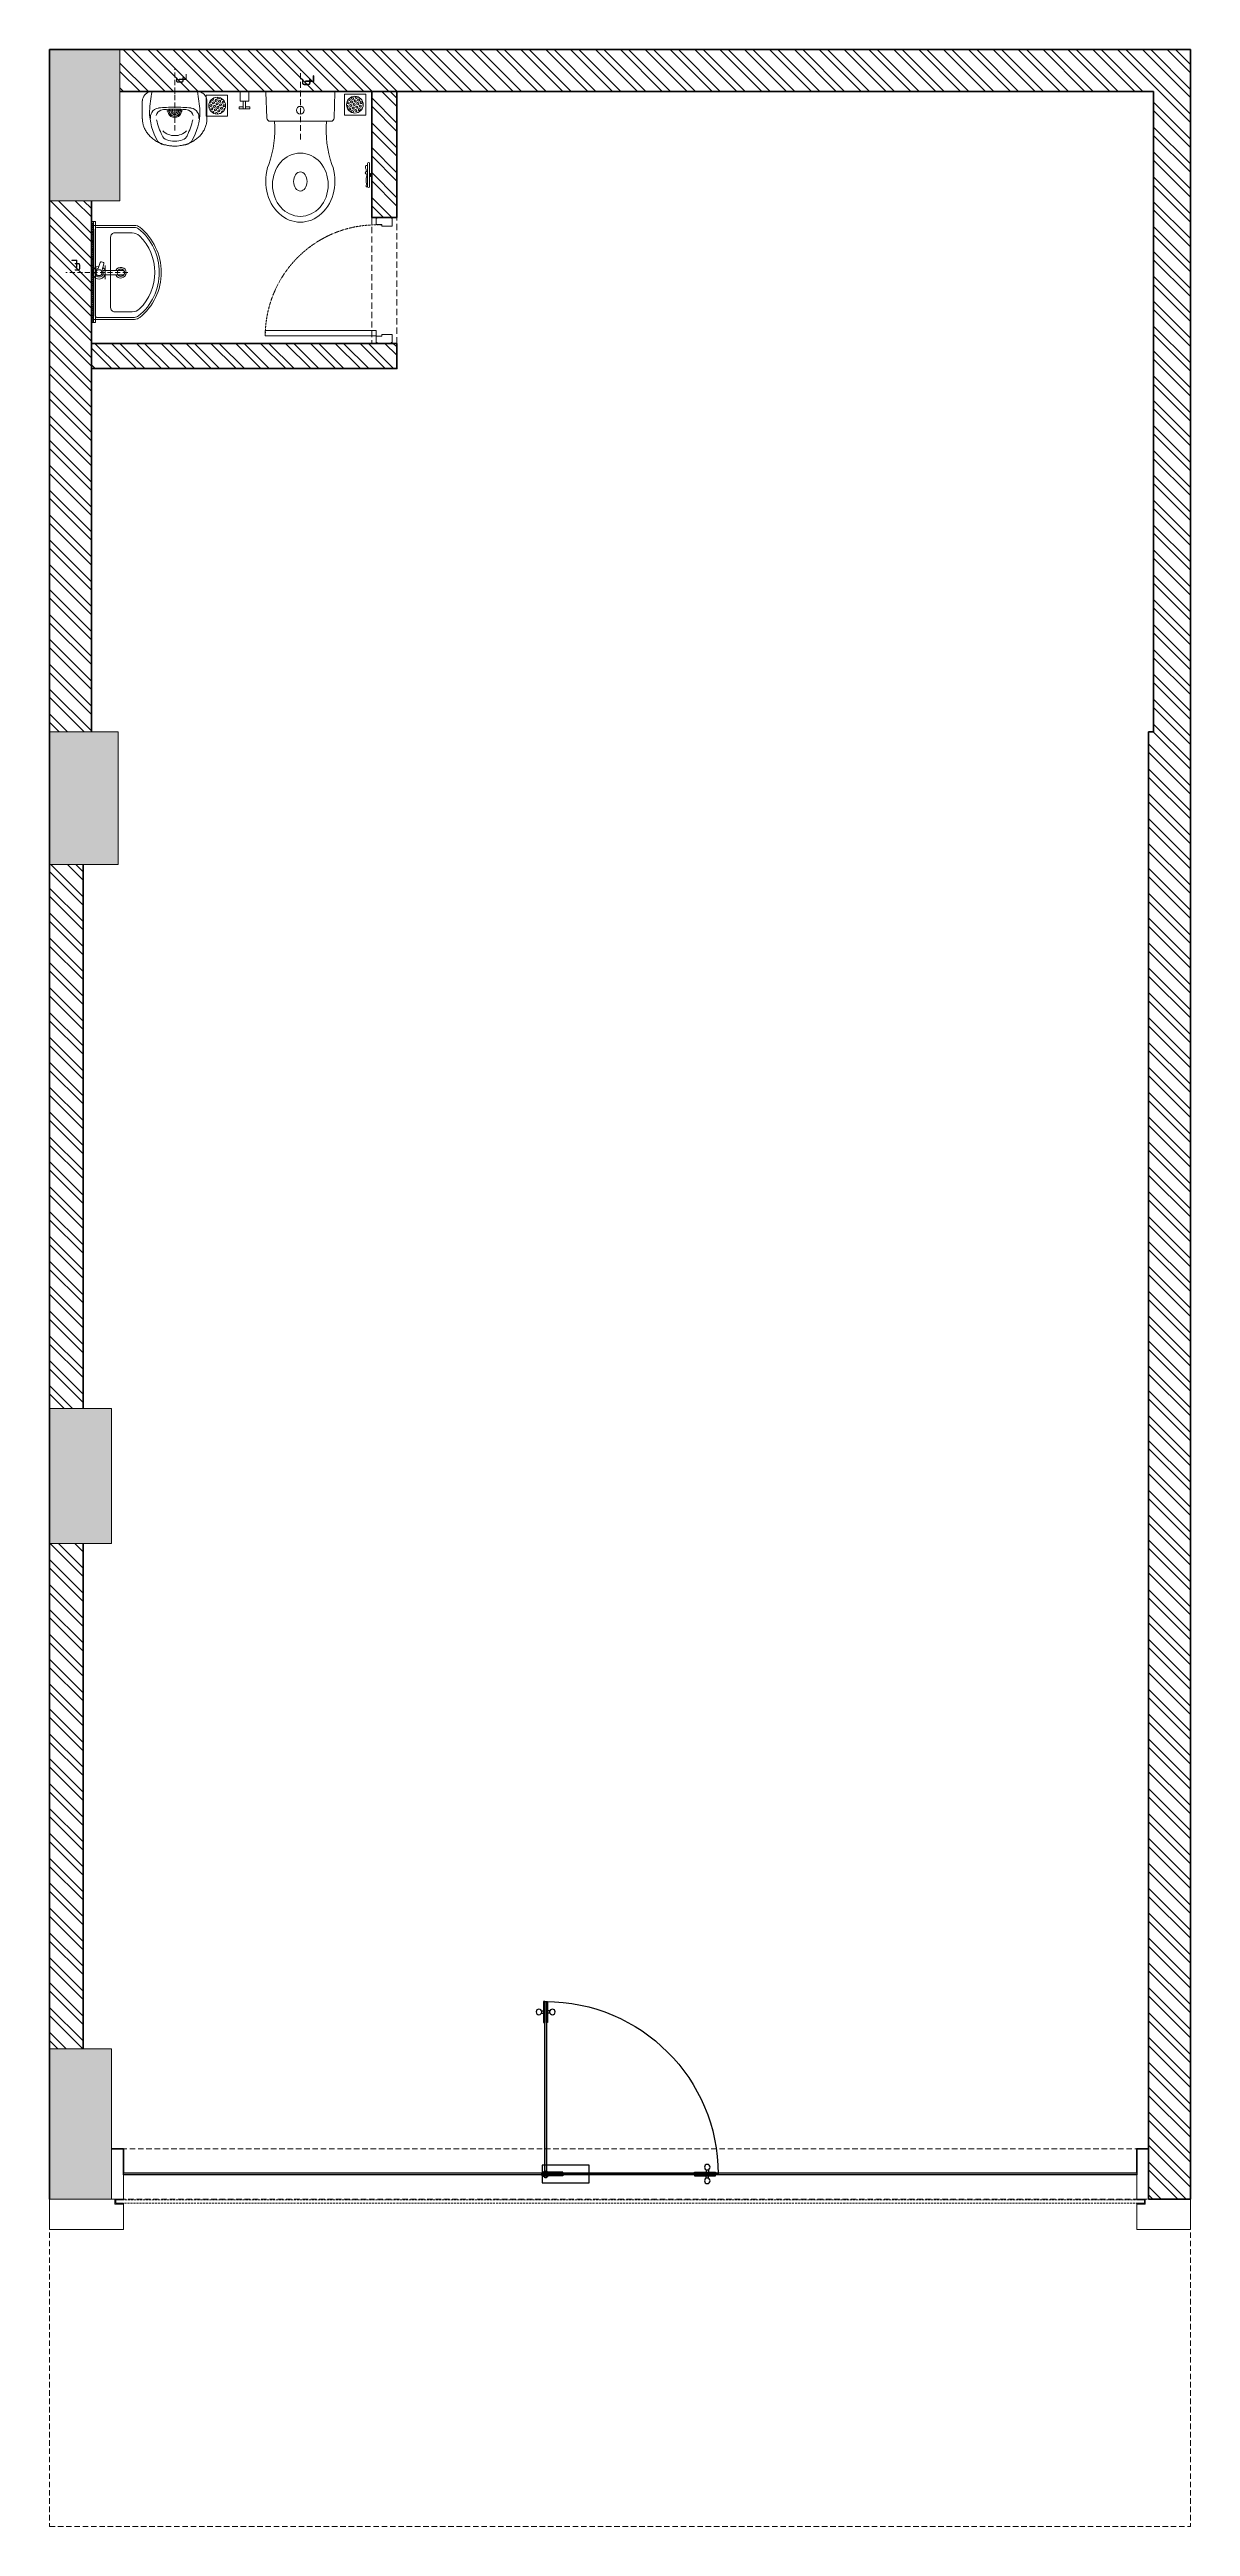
# Model space of a CAD drawing. Header units: millimetres. Extents: x -18005 to -11205, y -898839 to -884084.
import ezdxf
from ezdxf.lldxf.tags import DXFTag

# ---------------------------------------------------------------- set-up
doc = ezdxf.new("R2010")
doc.units = ezdxf.units.MM
doc.header["$LTSCALE"] = 12
doc.header["$MEASUREMENT"] = 0
for name, pattern in [('a_p6_plan_L18$0$HIDDEN', [0.375, 0.25, -0.125]), ('CENTER', [2, 1.25, -0.25, 0.25, -0.25]), ('DASHED', [0.75, 0.5, -0.25]), ('DOT2', [0.125, 0, -0.125]), ('HIDDEN', [0.375, 0.25, -0.125]), ('HIDDEN2', [0.1875, 0.125, -0.0625]), ('HIDDENX2', [0.75, 0.5, -0.25])]:
    doc.linetypes.add(name, pattern=pattern)
doc.layers.get('0').update_dxf_attribs({"lineweight": 25})
for name, color, linetype, lineweight in [('A-BEAM PLAN', 5, 'DASHED2', 5), ('A-COL', 243, 'Continuous', 9), ('A-COL HATCH', 252, 'Continuous', 20), ('A-GLASS DOOR', 4, 'Continuous', 25), ('A-SHUTTER', 5, 'Continuous', 18), ('A-WALL', 1, 'Continuous', 30), ('A-WALL HATCH', 251, 'Continuous', 5), ('centerline-toilets', 2, 'CENTER', 13), ('Fhitting', 152, 'Continuous', 30), ('LK-ACP', 1, 'Continuous', 0), ('LK-DOOR', 34, 'Continuous', 20), ('LK-DOOR LINTEL', 32, 'HIDDEN2', 5), ('LK-FACADE BULKHEAD', 3, 'DASHED', 13), ('LK-LAMINATE', 65, 'Continuous', 30), ('PHE-FITTING', 5, 'Continuous', 9)]:
    doc.layers.add(name, color=color, linetype=linetype, lineweight=lineweight)
doc.layers.add('A-GLAZING', color=4, linetype='Continuous')
doc.styles.get("Standard").update_dxf_attribs({"font": 'Arial Narrow.ttf'})
tags = doc.linetypes.add('DASHED2', pattern=[0.375, 0.25, -0.125]).pattern_tags.tags
tags[6:7] = [DXFTag(74, 4), DXFTag(75, 0), DXFTag(340, '0'), DXFTag(46, 1.0), DXFTag(50, 0.0), DXFTag(44, 0.0), DXFTag(45, 0.0)]
tags[4:5] = [DXFTag(74, 4), DXFTag(75, 0), DXFTag(340, '0'), DXFTag(46, 1.0), DXFTag(50, 0.0), DXFTag(44, 0.0), DXFTag(45, 0.0)]

# ---------------------------------------------------------------- blocks, each defined once
blk = doc.blocks.new('DLF-RSP-AR-CD-DWG-4DT-3113$0$X-TYPICAL TOILET UPPER FLOORS - 02$0$urinals')
at = {"layer": 'PHE-FITTING'}
for p, q in [((0, -16), (0, 8)), ((-46, -115), (46, -115)), ((0, -105), (0, -161))]:
    blk.add_line(p, q, dxfattribs=at)
blk.add_lwpolyline([(135, 0), (-135, 0, 0.036949), (-150, -116, 0.138094), (-100, -297, 0.221721), (-52, -318, 0.062656), (0, -325, 0.062656), (52, -318, 0.221721), (100, -297, 0.138094), (150, -116, 0.036949)], format="xyb", close=True, dxfattribs=at)
for centre, radius, start, end in [((-91, -153), 53.8, 148.4868, 188.6401), ((-94, -145), 47.1, 93.3708, 154.4824), ((-71, -150), 40.2, 106.7016, 169.725), ((3, -1238), 1145, 90.1625, 95.0265), ((-51, -225), 119, 89.5454, 105.8857), ((0, -996), 891, 89.9918, 93.182), ((0, -115), 40, 167.428, 12.572), ((0, -115), 33, 164.1814, 15.8186), ((0, -115), 32, 163.6049, 16.3951), ((0, -115), 22.6, 155.6653, 24.3347), ((0, -115), 14.7, 139.9109, 40.0891), ((-3, -1238), 1145, 84.9735, 89.8375), ((0, -996), 891, 86.818, 90.0082), ((51, -225), 119, 74.1143, 90.4546), ((71, -150), 40.2, 10.275, 73.2984), ((94, -145), 47.1, 25.5176, 86.6292), ((91, -153), 53.8, 351.3599, 31.5132), ((414, -38), 538, 193.994, 204.5632), ((-30, -241), 50, 204.5632, 250.4606), ((-2, -165), 97.6, 225, 270.9552), ((-2, -161), 135, 250.4606, 270.6492), ((2, -165), 97.6, 269.0448, 315), ((2, -161), 135, 269.3508, 289.5394), ((30, -241), 50, 289.5394, 335.4368), ((-414, -38), 538, 335.4368, 346.006)]:
    blk.add_arc(centre, radius, start, end, dxfattribs=at)
blk.add_open_spline([(135, 0), (105, 0), (76, 0), (-13, 0), (-73, 0), (-133, 0), (-133, 0), (-134, 0), (-134, 0), (-135, 0), (-135, 0), (-135, 0), (-135, 0), (-135, 0), (-135, 0), (-135, 0), (-135, 0), (-135, 0), (-135, 0), (-135, 0), (-135, 0), (-135, 0), (-135, 0), (-136, 0), (-136, 0), (-136, 0), (-137, 0), (-138, 0), (-138, 0), (-141, 0), (-142, 0), (-146, -1), (-149, -2), (-155, -3), (-158, -5), (-163, -7), (-166, -9), (-171, -13), (-173, -15), (-178, -19), (-180, -22), (-184, -27), (-185, -29), (-188, -35), (-189, -38), (-191, -43), (-191, -46), (-192, -50), (-192, -51), (-192, -52), (-192, -54), (-193, -56), (-193, -56), (-193, -57), (-193, -57), (-193, -57), (-193, -57), (-193, -57), (-193, -57), (-193, -57), (-193, -57), (-193, -58), (-193, -58), (-193, -58), (-193, -58), (-193, -58), (-193, -58), (-193, -58), (-193, -59), (-193, -59), (-193, -60), (-193, -61), (-193, -62), (-193, -65), (-193, -66), (-193, -72), (-193, -75), (-193, -86), (-193, -93), (-193, -114), (-193, -128), (-193, -146), (-193, -145), (-193, -149), (-193, -150), (-193, -154), (-193, -156), (-193, -159), (-193, -159), (-193, -159), (-193, -159), (-193, -160), (-193, -160), (-193, -160), (-193, -160), (-193, -160), (-193, -160), (-193, -160), (-193, -160), (-193, -160), (-193, -160), (-193, -160), (-193, -161), (-193, -161), (-193, -161), (-193, -162), (-193, -162), (-192, -164), (-192, -165), (-192, -168), (-192, -170), (-192, -176), (-191, -180), (-189, -191), (-188, -198), (-183, -212), (-180, -219), (-173, -233), (-169, -240), (-159, -253), (-154, -259), (-142, -271), (-136, -277), (-123, -287), (-115, -292), (-101, -301), (-93, -305), (-77, -311), (-69, -314), (-53, -319), (-44, -321), (-28, -323), (-20, -324), (-9, -325), (-7, -325), (-3, -325), (-1, -325), (2, -325), (4, -325), (8, -325), (11, -325), (21, -324), (27, -323), (42, -321), (50, -319), (67, -315), (75, -312), (92, -305), (100, -301), (115, -292), (123, -288), (136, -277), (143, -271), (155, -259), (160, -252), (170, -238), (174, -231), (181, -217), (184, -210), (188, -195), (190, -188), (191, -179), (191, -178), (192, -174), (192, -171), (192, -168), (192, -167), (192, -164), (192, -162), (192, -160), (192, -160), (192, -160), (192, -160), (192, -160), (192, -159), (192, -159), (192, -159), (192, -158), (192, -157), (192, -156), (192, -155), (192, -152), (192, -150), (192, -143), (192, -144), (192, -132), (192, -124), (192, -99), (192, -82), (192, -65), (192, -64), (192, -62), (192, -60), (192, -58), (192, -58), (192, -57), (192, -57), (192, -57), (192, -57), (192, -57), (192, -57), (192, -57), (192, -57), (192, -57), (192, -57), (192, -56), (192, -56), (192, -55), (192, -55), (192, -53), (192, -52), (192, -48), (191, -46), (190, -40), (189, -37), (186, -31), (184, -28), (180, -22), (178, -19), (173, -14), (170, -12), (164, -8), (161, -6), (155, -3), (151, -2), (145, -1), (142, 0), (137, 0), (136, 0), (135, 0)], degree=3, knots=[0, 0, 0, 0, 0.329607, 0.329607, 0.988822, 0.988822, 0.996691, 0.996691, 0.998638, 0.998638, 0.99992, 0.99992, 1.000227, 1.000227, 1.000534, 1.000534, 1.001148, 1.001148, 1.002375, 1.002375, 1.00483, 1.00483, 1.009739, 1.009739, 1.019558, 1.019558, 1.039196, 1.039196, 1.078472, 1.078472, 1.157024, 1.157024, 1.314128, 1.314128, 1.471232, 1.471232, 1.628335, 1.628335, 1.785439, 1.785439, 1.942543, 1.942543, 2.099647, 2.099647, 2.256751, 2.256751, 2.413855, 2.413855, 2.450944, 2.450944, 2.525122, 2.525122, 2.556641, 2.556641, 2.563699, 2.563699, 2.567479, 2.567479, 2.57001, 2.57001, 2.570783, 2.570783, 2.572328, 2.572328, 2.573873, 2.573873, 2.576964, 2.576964, 2.583145, 2.583145, 2.595507, 2.595507, 2.620232, 2.620232, 2.669681, 2.669681, 2.76858, 2.76858, 2.966376, 2.966376, 3.36197, 3.36197, 3.45996, 3.45996, 3.491387, 3.491387, 3.554241, 3.554241, 3.562213, 3.562213, 3.566829, 3.566829, 3.570018, 3.570018, 3.570684, 3.570684, 3.571294, 3.571294, 3.571904, 3.571904, 3.573124, 3.573124, 3.575564, 3.575564, 3.580444, 3.580444, 3.590203, 3.590203, 3.609723, 3.609723, 3.648762, 3.648762, 3.72684, 3.72684, 3.861362, 3.861362, 3.995884, 3.995884, 4.130406, 4.130406, 4.264928, 4.264928, 4.39945, 4.39945, 4.533972, 4.533972, 4.668494, 4.668494, 4.803016, 4.803016, 4.937539, 4.937539, 5.072061, 5.072061, 5.118026, 5.118026, 5.144558, 5.144558, 5.17109, 5.17109, 5.224154, 5.224154, 5.330281, 5.330281, 5.468863, 5.468863, 5.607445, 5.607445, 5.746027, 5.746027, 5.884609, 5.884609, 6.023191, 6.023191, 6.161773, 6.161773, 6.300355, 6.300355, 6.438937, 6.438937, 6.577519, 6.577519, 6.602876, 6.602876, 6.653589, 6.653589, 6.673028, 6.673028, 6.711906, 6.711906, 6.713712, 6.713712, 6.715518, 6.715518, 6.719129, 6.719129, 6.726351, 6.726351, 6.740796, 6.740796, 6.769686, 6.769686, 6.827466, 6.827466, 6.943027, 6.943027, 7.174147, 7.174147, 7.636387, 7.636387, 7.659394, 7.659394, 7.705407, 7.705407, 7.71212, 7.71212, 7.713128, 7.713128, 7.714137, 7.714137, 7.716153, 7.716153, 7.720185, 7.720185, 7.728249, 7.728249, 7.744378, 7.744378, 7.776636, 7.776636, 7.841152, 7.841152, 7.970184, 7.970184, 8.14844, 8.14844, 8.326696, 8.326696, 8.504953, 8.504953, 8.683209, 8.683209, 8.861465, 8.861465, 9.039722, 9.039722, 9.217978, 9.217978, 9.283185, 9.283185, 9.283185, 9.283185], dxfattribs=at)
blk = doc.blocks.new('jALI')
at = {"layer": 'PHE-FITTING', "ltscale": 5}
h = blk.add_hatch(dxfattribs=at)
h.set_pattern_fill('HEX', color=256, scale=50, angle=135, double=1)
h.set_pattern_definition([(135, (-344825.863, 460708.187), (-7.65465545, -7.65465545), [6.25, -12.5]), (255, (-344825.863, 460708.187), (10.4564538, -2.80179835), [6.25, -12.5]), (195, (-344830.282, 460712.606), (2.80179835, -10.4564538), [6.25, -12.5])])
edge = h.paths.add_edge_path()
edge.add_arc((-393188, 163648), 50, -90, 270)
blk.add_lwpolyline([(-393250, 163582), (-393126, 163582), (-393126, 163709), (-393250, 163709)], close=True, dxfattribs=at)
blk.add_circle((-393188, 163648), 50, dxfattribs=at)
blk = doc.blocks.new('A$C2367ec3a')
at = {"layer": 'centerline-toilets', "linetype": 'HIDDEN', "ltscale": 10}
blk.add_line((219, 337), (587, 337), dxfattribs=at)
at = {"layer": 'Fhitting', "lineweight": 0, "ltscale": 0.5, "rotation": 270}
blk.add_blockref('DLF-RSP-AR-CD-DWG-4DT-3113$0$X-TYPICAL TOILET UPPER FLOORS - 02$0$urinals', (450, 337), dxfattribs=at)
at = {"layer": 'Fhitting', "lineweight": 0, "ltscale": 0.5, "xscale": -1, "rotation": 180}
blk.add_blockref('jALI', (393554, 163732), dxfattribs=at)
at = {"layer": 'centerline-toilets', "linetype": 'DOT2', "insert": (519, 306), "char_height": 75, "width": 495.83, "attachment_point": 5}
blk.add_mtext('{\\fISOCPEUR|b0|i0|c0|p34;℄}', dxfattribs=at)
blk = doc.blocks.new('WC-Pico')
at = {"layer": 'centerline-toilets', "linetype": 'HIDDEN', "ltscale": 10}
blk.add_line((0, -125), (0, 243), dxfattribs=at)
at = {"layer": 'PHE-FITTING'}
for p, q in [((-180, 120), (-175, -12)), ((175, 125), (-175, 125)), ((180, 120), (176, -12)), ((-158, -30), (160, -30))]:
    blk.add_line(p, q, dxfattribs=at)
blk.add_circle((0, 28), 20, dxfattribs=at)
for centre, radius, start, end in [((-175, 120), 5, 90, 182.0454), ((175, 120), 5, 357.9546, 90), ((-158, -13), 16.8, 179.1019, 269.6491), ((-678, -73), 545, 340.5196, 4.5617), ((678, -77), 544, 174.997, 199.0619), ((159, -13), 16.8, 270.3509, 0.8981)]:
    blk.add_arc(centre, radius, start, end, dxfattribs=at)
at = {"layer": 'PHE-FITTING', "extrusion": (0, 0, -1)}
for centre, major_axis, ratio, start_param, end_param in [((0, -341), (0, 214), 0.842028, 7.436326, 11.41323), ((0, -343), (0, 50), 0.7, 1.570796326794896, 7.853981633974482)]:
    blk.add_ellipse(centre, major_axis=major_axis, ratio=ratio, start_param=start_param, end_param=end_param, dxfattribs=at)
blk.add_ellipse((0, -360), major_axis=(0, 165), ratio=0.878788, dxfattribs=at)
at = {"layer": 'centerline-toilets', "linetype": 'DOT2', "insert": (31, 175), "char_height": 75, "width": 495.83, "attachment_point": 5, "rotation": 90}
blk.add_mtext('{\\fISOCPEUR|b0|i0|c0|p34;℄}', dxfattribs=at)
blk = doc.blocks.new('Spout')
at = {"layer": 'PHE-FITTING', "ltscale": 100}
for p, q in [((-288416, 321414), (-288416, 321459)), ((-288416, 321459), (-288366, 321459)), ((-288366, 321414), (-288366, 321459)), ((-288326, 321442), (-288366, 321442)), ((-288336, 321465), (-288326, 321465)), ((-288336, 321442), (-288336, 321465)), ((-288326, 321408), (-288326, 321465)), ((-288366, 321414), (-288416, 321414)), ((-288326, 321430), (-288366, 321430)), ((-288336, 321408), (-288336, 321430)), ((-288336, 321408), (-288326, 321408))]:
    blk.add_line(p, q, dxfattribs=at)
blk = doc.blocks.new('A$C42dc7abb')
at = {"layer": 'centerline-toilets', "linetype": 'HIDDEN', "ltscale": 10}
blk.add_line((-32, 70), (-32, 438), dxfattribs=at)
at = {"layer": 'PHE-FITTING', "ltscale": 100}
for p, q in [((-312, 276), (-312, 29)), ((-302, 286), (238, 286)), ((-300, 253), (-300, 29)), ((-290, 263), (226, 263)), ((-47, 219), (-46, 100)), ((-21, 100), (-21, 219)), ((236, 253), (236, 29)), ((248, 276), (248, 29))]:
    blk.add_line(p, q, dxfattribs=at)
blk.add_lwpolyline([(-267, 44, 0.191896), (-249, -1, 0.420236), (185, -1, 0.191896), (203, 44), (203, 147, 0.414214), (178, 172), (-242, 172, 0.414214), (-267, 147)], format="xyb", close=True, dxfattribs=at)
blk.add_lwpolyline([(9, 205), (-73, 205)], dxfattribs=at)
blk.add_lwpolyline([(-9, 246), (26, 234, -0.414214), (30, 227), (26, 215, -0.414214), (18, 212), (-16, 223)], format="xyb", dxfattribs=at)
for centre, radius in [((-34, 241), 17.5), ((-34, 111), 22.5)]:
    blk.add_circle(centre, radius, dxfattribs=at)
for centre, radius, start, end in [((-302, 276), 10, 90, 180), ((-290, 253), 10, 90, 180), ((226, 253), 10, 0, 90), ((238, 276), 10, 0, 90), ((-262, 29), 50, 180, 218.4461), ((-262, 29), 38, 180, 218.4461), ((-32, 218), 336, 219.313, 320.687), ((-34, 111), 32.1, 113.0898, 66.246), ((-34, 111), 20.5, 128.0403, 237.2899), ((-34, 111), 20.5, 304.4733, 50.7332), ((198, 29), 38, 321.5539, 0), ((198, 29), 50, 321.5539, 0), ((-32, 218), 348, 219.2826, 320.7174)]:
    blk.add_arc(centre, radius, start, end, dxfattribs=at)
for centre, major_axis, start_param, end_param in [((-34, 241), (0, 38.3), 4.720493, 9.081982), ((-34, 241), (-0.2, -25.6), 1.769108, 7.074098), ((-34, 241), (0, 38.3), 3.484555, 4.083576), ((-34, 100), (-9.04, 9.04), 0.785398, 3.926991)]:
    blk.add_ellipse(centre, major_axis=major_axis, ratio=1, start_param=start_param, end_param=end_param, dxfattribs=at)
at = {"layer": 'centerline-toilets', "linetype": 'DOT2', "insert": (2, 370), "char_height": 75, "width": 495.83, "attachment_point": 5, "rotation": 90}
blk.add_mtext('{\\fISOCPEUR|b0|i0|c0|p34;℄}', dxfattribs=at)
blk = doc.blocks.new('*U14')
at = {"layer": 'A-SHUTTER', "color": 5, "ltscale": 10}
for points in [[(41034165, -1561539), (41034165, -1561544), (41034120, -1561544), (41034120, -1561564), (41034165, -1561564), (41034165, -1561569), (41034115, -1561569), (41034115, -1561539)], [(41040205, -1561539), (41040205, -1561544), (41040250, -1561544), (41040250, -1561564), (41040205, -1561564), (41040205, -1561569), (41040255, -1561569), (41040255, -1561539)]]:
    blk.add_lwpolyline(points, close=True, dxfattribs=at)
at = {"layer": 'A-SHUTTER', "color": 5, "linetype": 'HIDDENX2', "ltscale": 2, "true_color": 0x0505ff}
blk.add_lwpolyline([(41034120, -1561544), (41034120, -1561564), (41040250, -1561564), (41040250, -1561544)], close=True, dxfattribs=at)
blk = doc.blocks.new('*U13')
at = {"layer": 'LK-DOOR'}
for p, q in [((547492, 1778574), (547492, 1779235)), ((547523, 1779235), (547492, 1779235)), ((547523, 1779235), (547523, 1778574)), ((547447, 1778569), (547452, 1778569)), ((547447, 1778484), (547447, 1778569)), ((547452, 1778574), (547489, 1778574)), ((547452, 1778569), (547452, 1778574)), ((547489, 1778540), (547489, 1778574)), ((547523, 1778574), (547492, 1778574)), ((548192, 1778574), (548156, 1778574)), ((548156, 1778540), (548156, 1778574)), ((548192, 1778569), (548192, 1778574)), ((548197, 1778569), (548192, 1778569)), ((548197, 1778484), (548197, 1778569)), ((547447, 1778484), (547452, 1778484)), ((547452, 1778479), (547452, 1778484)), ((547452, 1778479), (547499, 1778479)), ((547489, 1778540), (547499, 1778540)), ((547499, 1778479), (547499, 1778540)), ((548145, 1778479), (548145, 1778540)), ((548156, 1778540), (548145, 1778540)), ((548192, 1778479), (548145, 1778479)), ((548192, 1778479), (548192, 1778484)), ((548197, 1778484), (548192, 1778484))]:
    blk.add_line(p, q, dxfattribs=at)
at = {"layer": 'LK-DOOR', "color": 7, "linetype": 'HIDDEN2', "extrusion": (0, 0, -1)}
blk.add_ellipse((547492, 1778574), major_axis=(661, 0), ratio=1, start_param=-1.570791, end_param=0.051209, dxfattribs=at)
blk = doc.blocks.new('towel ring')
at = {"layer": 'PHE-FITTING', "color": 1}
for p, q in [((-173589, -1172535, 184142), (-173727, -1172535, 184142)), ((-173649, -1172523, 184142), (-173667, -1172523, 184142)), ((-173649, -1172529, 184142), (-173667, -1172529, 184142)), ((-173664, -1172529, 184142), (-173664, -1172535, 184142)), ((-173652, -1172529, 184142), (-173652, -1172535, 184142)), ((-173649, -1172529, 184142), (-173649, -1172523, 184142))]:
    blk.add_line(p, q, dxfattribs=at)
at = {"layer": 'PHE-FITTING'}
for p, q in [((-173589, -1172547, 184142), (-173727, -1172547, 184142)), ((-173667, -1172529, 184142), (-173667, -1172523, 184142))]:
    blk.add_line(p, q, dxfattribs=at)
at = {"layer": 'PHE-FITTING', "color": 1}
for centre, start, end in [((-173727, -1172541, 184142), 90, 270), ((-173589, -1172541, 184142), 270, 90)]:
    blk.add_arc(centre, 6, start, end, dxfattribs=at)
blk.add_open_spline([(-173715, -1172547, 184142), (-173715, -1172550, 184142), (-173717, -1172563, 184142), (-173696, -1172559, 184142), (-173676, -1172552, 184142), (-173678, -1172562, 184142), (-173664, -1172562, 184142), (-173668, -1172545, 184142), (-173624, -1172563, 184142), (-173609, -1172552, 184142), (-173585, -1172557, 184142), (-173587, -1172550, 184142), (-173588, -1172547, 184142)], degree=3, knots=[0, 0, 0, 0, 9.744972, 33.823887, 47.583551, 49.497915, 60.560502, 63.822284, 93.508019, 135.756925, 141.904352, 150.301906, 150.301906, 150.301906, 150.301906], dxfattribs=at)
blk = doc.blocks.new('Entrance Door')
at = {"layer": 'A-GLASS DOOR', "ltscale": 111}
blk.add_hatch(color=4, dxfattribs=at).paths.add_polyline_path([(18, -35), (18, -1235), (30, -1235), (30, -35)])
at = {"layer": 'A-GLASS DOOR', "color": 4}
for p, q in [((30, -54), (18, -66)), ((1118, -31), (1118, -54)), ((1118, -89), (1118, -66)), ((1133, -31), (1133, -54)), ((1133, -89), (1133, -66))]:
    blk.add_line(p, q, dxfattribs=at)
at = {"layer": 'A-GLASS DOOR', "color": 4, "ltscale": 44}
for p, q in [((-5, -1156), (18, -1156)), ((-5, -1171), (18, -1171)), ((53, -1156), (30, -1156)), ((53, -1171), (30, -1171))]:
    blk.add_line(p, q, dxfattribs=at)
at = {"layer": 'A-GLASS DOOR', "color": 4}
for points in [[(320, -120), (0, -120), (0, 0), (320, 0)], [(0, -54), (142, -54), (142, -47), (0, -47)], [(0, -66), (142, -66), (142, -74), (0, -74)], [(1181, -54), (1038, -54), (1038, -47), (1181, -47)], [(1181, -66), (1038, -66), (1038, -74), (1181, -74)]]:
    blk.add_lwpolyline(points, close=True, dxfattribs=at)
at = {"layer": 'A-GLASS DOOR', "color": 4, "ltscale": 222}
blk.add_lwpolyline([(-2, -66), (1199, -66), (1199, -54), (-2, -54)], close=True, dxfattribs=at)
at = {"layer": 'A-GLASS DOOR', "color": 4, "ltscale": 111}
blk.add_lwpolyline([(18, -35), (18, -1235), (30, -1235), (30, -35)], close=True, dxfattribs=at)
at = {"layer": 'A-GLASS DOOR', "color": 4, "ltscale": 44}
for points in [[(18, -1093), (18, -1235), (10, -1235), (10, -1093)], [(30, -1093), (30, -1235), (37, -1235), (37, -1093)]]:
    blk.add_lwpolyline(points, close=True, dxfattribs=at)
at = {"layer": 'A-GLASS DOOR', "color": 4}
for centre, radius in [((1125, -14), 19), ((24, -59), 19.8), ((1125, -107), 19)]:
    blk.add_circle(centre, radius, dxfattribs=at)
at = {"layer": 'A-GLASS DOOR', "color": 4, "ltscale": 44}
for centre in [(-22, -1164), (70, -1164)]:
    blk.add_circle(centre, 19, dxfattribs=at)
at = {"layer": 'A-GLASS DOOR', "color": 4, "ltscale": 222}
blk.add_arc((24, -60), 1175, 270, 359.9996, dxfattribs=at)
blk = doc.blocks.new('existignn csk')
at = {"layer": 'A-COL HATCH'}
h = blk.add_hatch(color=256, dxfattribs=at)
h.dxf.hatch_style = 1
h.paths.add_polyline_path([(42316, -888548), (42316, -888128), (41416, -888128), (41416, -888548)])
h.paths.add_polyline_path([(38251, -888538), (38251, -888128), (37461, -888128), (37461, -888538)])
h.paths.add_polyline_path([(34221, -888498), (34221, -888128), (33416, -888128), (33416, -888498)])
h.paths.add_polyline_path([(30406, -888498), (30406, -888493), (30406, -888128), (29511, -888128), (29511, -888498)])
at = {"layer": 'A-WALL HATCH'}
h = blk.add_hatch(dxfattribs=at)
h.set_pattern_fill('ANSI32', color=256, scale=11, angle=180)
h.set_pattern_definition([(225, (-896977.96, -931837.92), (74.087113, -74.087113), []), (225, (-897027.35, -931837.92), (74.087113, -74.087113), [])])
h.paths.add_polyline_path([(42316, -894928), (42316, -888548), (42066, -888548), (42066, -894708), (38251, -894708), (38251, -894678), (29511, -894678), (29511, -894928)])
h.paths.add_polyline_path([(41416, -888378), (41416, -888128), (38251, -888128), (38251, -888378)])
h.paths.add_polyline_path([(37461, -888328), (37461, -888128), (34221, -888128), (34221, -888328)])
h.paths.add_polyline_path([(33416, -888328), (33416, -888128), (30406, -888128), (30406, -888328)])
h = blk.add_hatch(dxfattribs=at)
h.set_pattern_fill('ANSI32', color=256, scale=11, angle=180)
h.set_pattern_definition([(225, (-915999.81, -931704.11), (74.087113, -74.087113), []), (225, (-916049.2, -931704.11), (74.087113, -74.087113), [])])
h.paths.add_polyline_path([(40566, -890198), (40416, -890198), (40416, -888378), (40566, -888378)])
h.paths.add_polyline_path([(41316, -890048), (42066, -890048), (42066, -890198), (41316, -890198)])
at = {"layer": 'PHE-FITTING', "lineweight": 9}
h = blk.add_hatch(dxfattribs=at)
h.set_pattern_fill('ANSI38', color=256, scale=70, angle=990, style=0, double=1)
h.set_pattern_definition([(315, (40926.62, -888389.325), (6.18718, 6.18718), []), (45, (40926.62, -888389.325), (6.18718, 18.56155), [21.875, -13.125])])
h.paths.add_polyline_path([(41291, -888378), (40691, -888378), (40691, -888390), (41291, -888390)])
at = {"layer": 'A-BEAM PLAN', "linetype": 'a_p6_plan_L18$0$HIDDEN', "lineweight": 5, "ltscale": 11}
for p, q in [((29511, -888128), (27561, -888128)), ((27561, -888128), (27561, -894928)), ((29511, -894928), (27561, -894928))]:
    blk.add_line(p, q, dxfattribs=at)
at = {"layer": 'A-COL'}
for p, q in [((29511, -888498), (29511, -888128)), ((30406, -888128), (30406, -888498)), ((33416, -888128), (33416, -888498)), ((34221, -888498), (34221, -888128)), ((37461, -888538), (37461, -888128)), ((38251, -888538), (38251, -888128)), ((41416, -888548), (41416, -888128)), ((29576, -888498), (29511, -888498)), ((30406, -888498), (29511, -888498)), ((29616, -888498), (29576, -888498)), ((33416, -888498), (34221, -888498)), ((38251, -888538), (37461, -888538)), ((38251, -888538), (38251, -888538)), ((41416, -888548), (42316, -888548))]:
    blk.add_line(p, q, dxfattribs=at)
at = {"layer": 'A-GLAZING', "color": 4}
blk.add_lwpolyline([(29655, -894608), (29655, -888568), (29667, -888568), (29667, -894608)], close=True, dxfattribs=at)
at = {"layer": 'A-WALL'}
for p, q in [((29511, -888128), (42316, -888128)), ((42316, -888128), (42316, -894928)), ((30406, -888328), (33416, -888328)), ((34221, -888328), (37461, -888328)), ((38251, -888378), (41416, -888378)), ((42066, -888548), (42066, -894708)), ((38251, -894678), (29511, -894678)), ((29511, -894678), (29511, -894928)), ((38251, -894678), (38251, -894708)), ((38251, -894708), (42066, -894708)), ((42316, -894928), (29511, -894928))]:
    blk.add_line(p, q, dxfattribs=at)
for points in [[(40566, -890198), (40416, -890198), (40416, -888378), (40566, -888378)], [(41316, -890048), (42066, -890048), (42066, -890198), (41316, -890198)]]:
    blk.add_lwpolyline(points, close=True, dxfattribs=at)
at = {"layer": 'LK-ACP'}
for points in [[(29481, -888568), (29331, -888568), (29331, -888128), (29511, -888128)], [(29511, -888568), (29655, -888568)], [(29481, -894608), (29331, -894608), (29331, -894928), (29511, -894928)], [(29511, -894608), (29655, -894608)]]:
    blk.add_lwpolyline(points, dxfattribs=at)
at = {"layer": 'LK-DOOR LINTEL', "ltscale": 25}
blk.add_lwpolyline([(41316, -890048), (40566, -890048), (40566, -890198), (41316, -890198)], close=True, dxfattribs=at)
at = {"layer": 'LK-FACADE BULKHEAD', "linetype": 'a_p6_plan_L18$0$HIDDEN', "lineweight": 5, "ltscale": 11}
blk.add_lwpolyline([(29511, -894678), (29811, -894678), (29811, -888498), (29511, -888498)], close=True, dxfattribs=at)
at = {"layer": 'LK-LAMINATE'}
for points in [[(29667, -888568), (29811, -888568), (29811, -888498)], [(29667, -894608), (29811, -894608), (29811, -894678)]]:
    blk.add_lwpolyline(points, dxfattribs=at)
at = {"layer": 'PHE-FITTING', "lineweight": 9}
blk.add_lwpolyline([(40691, -888378), (40691, -888390), (41291, -888390), (41291, -888378)], close=True, dxfattribs=at)
at = {"layer": 'PHE-FITTING', "ltscale": 0.5}
blk.add_lwpolyline([(40691, -888390), (40691, -888402), (41291, -888402), (41291, -888390)], close=True, dxfattribs=at)
at = {"layer": 'A-GLASS DOOR', "xscale": -0.8748404702499005, "yscale": 0.8748404702499005, "zscale": 0.8748404702499005, "rotation": 89.99998890931911}
blk.add_blockref('Entrance Door', (29608, -891064), dxfattribs=at)
at = {"layer": 'A-SHUTTER', "color": 2, "xscale": -1, "rotation": 270}
blk.add_blockref('*U14', (1591051, -41928773), dxfattribs=at)
at = {"layer": 'LK-DOOR'}
blk.add_blockref('*U13', (-506881, -2668649), dxfattribs=at)
at = {"layer": 'PHE-FITTING', "lineweight": 0, "ltscale": 0.5}
for name, p in [('A$C42dc7abb', (41021, -888664)), ('jALI', (435176, -1053596))]:
    blk.add_blockref(name, p, dxfattribs=at)
at = {"layer": 'PHE-FITTING', "color": 0, "lineweight": -2}
blk.add_blockref('A$C2367ec3a', (41616, -889211), dxfattribs=at)
at = {"layer": 'PHE-FITTING', "lineweight": 0, "ltscale": 0.5, "xscale": 1.144356527365744, "yscale": 1.144356527365744, "zscale": 1.144356527365744}
for name, p, rotation in [('Spout', (-287984, -521452), 180), ('WC-Pico', (41923, -889623), 270)]:
    blk.add_blockref(name, p, dxfattribs=dict(at, rotation=rotation))
at = {"layer": 'PHE-FITTING', "rotation": 180}
blk.add_blockref('towel ring', (-132089, -2062571, -184142), dxfattribs=at)

msp = doc.modelspace()

# ---------------------------------------------------------------- block references
at = {"rotation": 90}
msp.add_blockref('existignn csk', (-906132.5, -926400.5), dxfattribs=at)

doc.saveas('drawing.dxf')
